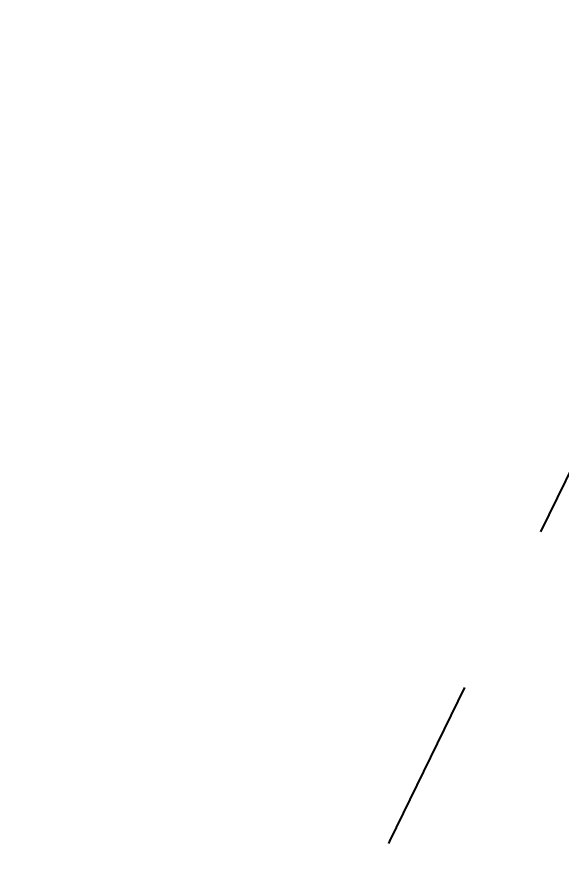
# Model space of a CAD drawing. Header units: millimetres. Extents: x 0 to 327, y -26 to 275.
# Drawn here: x 48.49 to 49.274, y 34.878 to 36.101 of the extents above; entities that cross this region are included whole.
import ezdxf

# ---------------------------------------------------------------- set-up
doc = ezdxf.new("R2010")
doc.units = ezdxf.units.MM
doc.linetypes.add('DASHED', pattern=[0.5, 0.25, -0.25])
doc.layers.add('DIMS', color=3, linetype='Continuous')
doc.layers.add('RINGS', color=1, linetype='DASHED')
doc.dimstyles.new('EZ_DIM', dxfattribs={"dimtxt": 2.5, "dimasz": 2.5, "dimexe": 1.25, "dimexo": 0.625, "dimtad": 1, "dimdec": 4, "dimzin": 0, "dimcen": 2.5, "dimazin": 3, "dimtfac": 1, "dimtmove": 0, "dimatfit": 3})

# ---------------------------------------------------------------- blocks, each defined once
blk = doc.blocks.new('_CLOSEDFILLED')
at = {"color": 0, "linetype": 'BYBLOCK'}
blk.add_solid([(-1, 0.1644), (0, 0), (-1, -0.1644)], dxfattribs=at)
blk = doc.blocks.new('*D8')
for p, q in [((45.829, 27.099), (45.829, 255)), ((46.079, 255), (47.0695, 255)), ((47.3195, 27.099), (47.3195, 255))]:
    blk.add_line(p, q)
at = {"layer": 'Defpoints'}
for p in [(45.829, 255), (45.829, 27.099), (47.3195, 27.099)]:
    blk.add_point(p, dxfattribs=at)
at = {"layer": 'DIMS', "xscale": 0.25, "yscale": 0.25, "rotation": 180}
blk.add_blockref('_CLOSEDFILLED', (45.829, 255), dxfattribs=at)
at = {"layer": 'DIMS', "xscale": 0.25, "yscale": 0.25}
blk.add_blockref('_CLOSEDFILLED', (47.3195, 255), dxfattribs=at)
at = {"layer": 'DIMS', "insert": (46.57425, 256.125), "char_height": 1, "attachment_point": 5}
blk.add_mtext('1,4905', dxfattribs=at)

msp = doc.modelspace()

# ---------------------------------------------------------------- linework, layer by layer
at = {"layer": 'RINGS', "linetype": 'DASHED'}
msp.add_arc((66.0495, 27.099), 18.73, 150, 120, dxfattribs=at)

# ---------------------------------------------------------------- dimensions: what is measured, and where the dimension line sits
at = {"layer": 'DIMS'}
dim = msp.add_linear_dim(base=(45.829, 255), p1=(45.829, 27.099), p2=(47.3195, 27.099), dimstyle='EZ_DIM', dxfattribs=at)
dim.commit()
dim.dimension.update_dxf_attribs({"geometry": '*D8', "text_midpoint": (46.57425, 256.125)})

doc.saveas('drawing.dxf')
